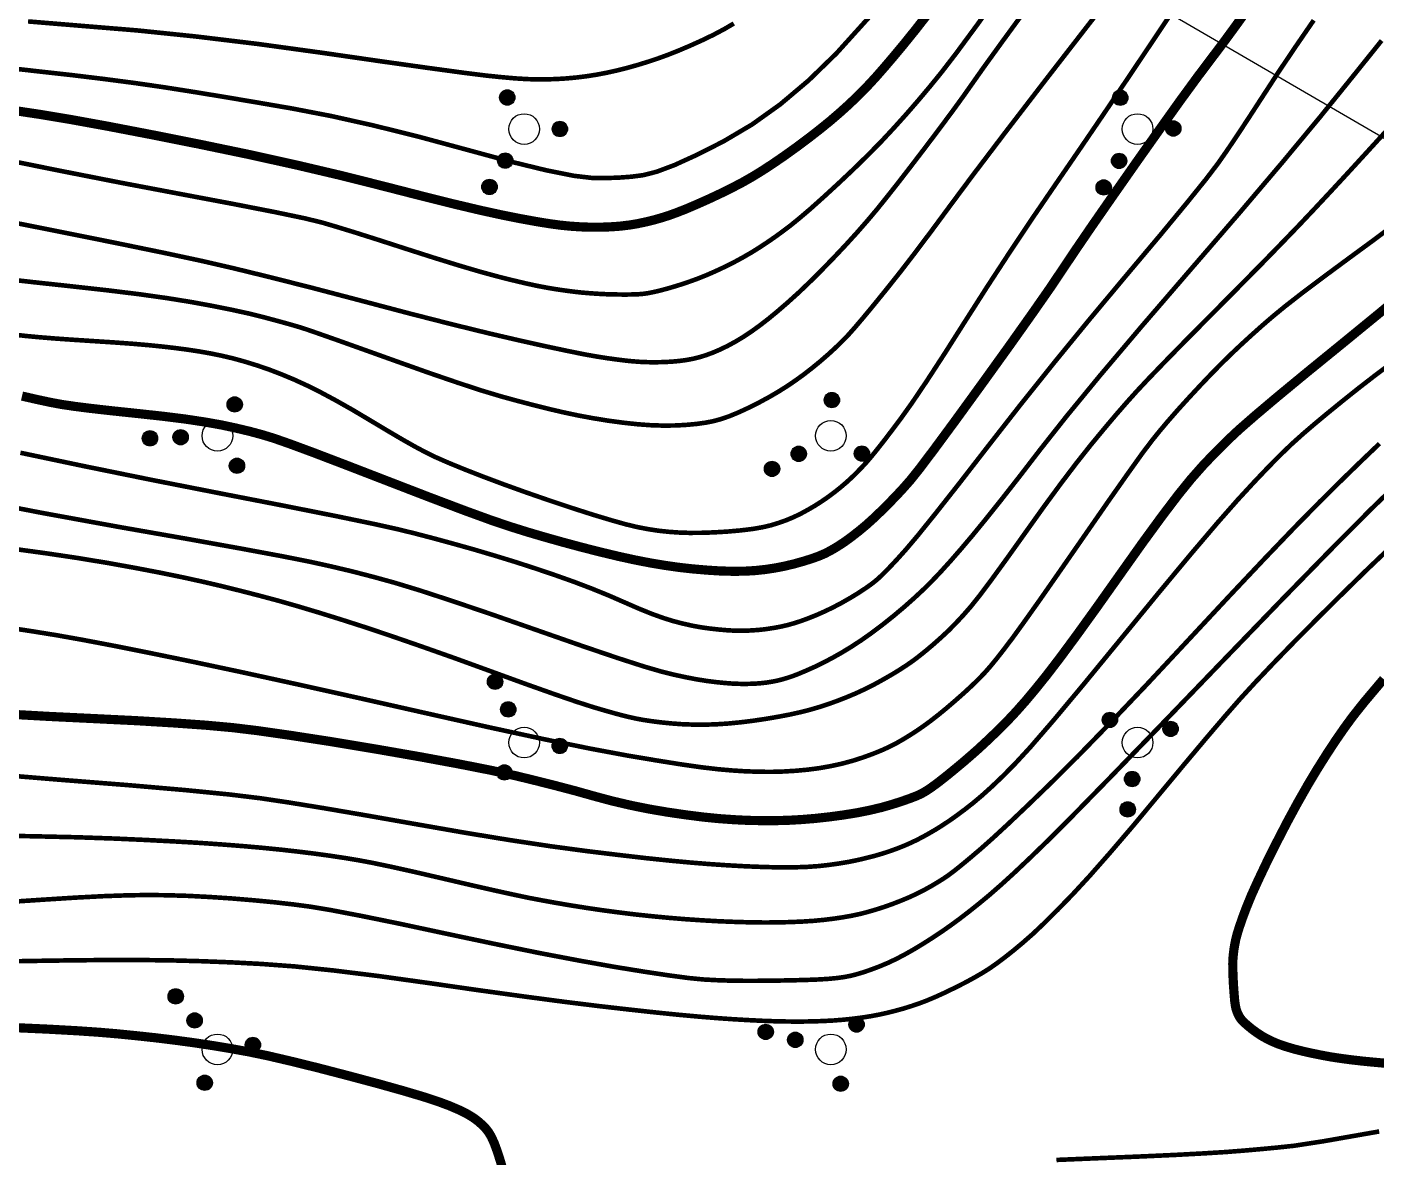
# Model space of a CAD drawing. Extents: x 396500 to 398250, y 1005980 to 1008200.
# Drawn here: x 398189.93 to 398211.92, y 1007972.28 to 1007990.7 of the extents above; entities that cross this region are included whole.
import ezdxf

# ---------------------------------------------------------------- set-up
doc = ezdxf.new("R2010")
doc.units = 0
doc.header["$LTSCALE"] = 0.5
doc.layers.get('0').update_dxf_attribs({"linetype": 'CONTINUOUS'})
doc.layers.add('ASSIST', color=7, linetype='CONTINUOUS', plot=False)
doc.layers.add('DGX', color=2, linetype='CONTINUOUS')
doc.layers.add('ZBTZ', color=3, linetype='CONTINUOUS')
doc.linetypes.add('1161', pattern='A,0,[149,AAA.SHX,S=0.15,R=0,X=0,Y=0],-1.6', length=1.6)

# ---------------------------------------------------------------- blocks, each defined once
blk = doc.blocks.new('*U110')
at = {"linetype": 'Continuous'}
for points in [[(-0.25, 2.2), (-0.238, 2.123), (-0.238, 2.277)], [(-0.238, 2.277), (-0.202, 2.053), (-0.202, 2.347)], [(-0.202, 2.053), (-0.238, 2.277), (-0.238, 2.123)], [(-0.202, 2.347), (-0.147, 1.998), (-0.147, 2.402)], [(-0.147, 1.998), (-0.202, 2.347), (-0.202, 2.053)], [(-0.147, 2.402), (-0.077, 1.962), (-0.077, 2.438)], [(-0.077, 1.962), (-0.147, 2.402), (-0.147, 1.998)], [(-0.077, 2.438), (0, 1.95), (0, 2.45)], [(0, 1.95), (-0.077, 2.438), (-0.077, 1.962)], [(0, 2.45), (0.077, 1.962), (0.077, 2.438)], [(0.077, 1.962), (0, 2.45), (0, 1.95)], [(0.077, 2.438), (0.147, 1.998), (0.147, 2.402)], [(0.147, 1.998), (0.077, 2.438), (0.077, 1.962)], [(0.147, 2.402), (0.202, 2.053), (0.202, 2.347)], [(0.202, 2.053), (0.147, 2.402), (0.147, 1.998)], [(0.202, 2.347), (0.238, 2.123), (0.238, 2.277)], [(0.238, 2.123), (0.202, 2.347), (0.202, 2.053)], [(0.25, 2.2), (0.238, 2.277), (0.238, 2.123)]]:
    blk.add_solid(points, dxfattribs=at)
blk = doc.blocks.new('*U109')
at = {"linetype": 'Continuous'}
for points in [[(-0.238, 1.277), (-0.202, 1.053), (-0.202, 1.347)], [(-0.202, 1.347), (-0.147, 0.998), (-0.147, 1.402)], [(-0.147, 0.998), (-0.202, 1.347), (-0.202, 1.053)], [(-0.147, 1.402), (-0.077, 0.962), (-0.077, 1.438)], [(-0.077, 0.962), (-0.147, 1.402), (-0.147, 0.998)], [(-0.077, 1.438), (0, 0.95), (0, 1.45)], [(0, 0.95), (-0.077, 1.438), (-0.077, 0.962)], [(0, 1.45), (0.077, 0.962), (0.077, 1.438)], [(0.077, 0.962), (0, 1.45), (0, 0.95)], [(0.077, 1.438), (0.147, 0.998), (0.147, 1.402)], [(0.147, 0.998), (0.077, 1.438), (0.077, 0.962)], [(0.147, 1.402), (0.202, 1.053), (0.202, 1.347)], [(0.202, 1.053), (0.147, 1.402), (0.147, 0.998)], [(0.202, 1.347), (0.238, 1.123), (0.238, 1.277)], [(0.238, 1.123), (0.202, 1.347), (0.202, 1.053)], [(-0.25, 1.2), (-0.238, 1.123), (-0.238, 1.277)], [(-0.202, 1.053), (-0.238, 1.277), (-0.238, 1.123)], [(0.25, 1.2), (0.238, 1.277), (0.238, 1.123)]]:
    blk.add_solid(points, dxfattribs=at)
blk = doc.blocks.new('*U108')
at = {"linetype": 'Continuous'}
for points in [[(-1.202, -0.453), (-1.147, -0.802), (-1.147, -0.398)], [(-1.147, -0.398), (-1.077, -0.838), (-1.077, -0.362)], [(-1.077, -0.838), (-1.147, -0.398), (-1.147, -0.802)], [(-1.077, -0.362), (-1, -0.85), (-1, -0.35)], [(-1, -0.85), (-1.077, -0.362), (-1.077, -0.838)], [(-1, -0.35), (-0.923, -0.838), (-0.923, -0.362)], [(-0.923, -0.838), (-1, -0.35), (-1, -0.85)], [(-0.923, -0.362), (-0.853, -0.802), (-0.853, -0.398)], [(-0.853, -0.802), (-0.923, -0.362), (-0.923, -0.838)], [(-0.853, -0.398), (-0.798, -0.747), (-0.798, -0.453)], [(-0.798, -0.747), (-0.853, -0.398), (-0.853, -0.802)], [(-1.25, -0.6), (-1.238, -0.677), (-1.238, -0.523)], [(-1.238, -0.523), (-1.202, -0.747), (-1.202, -0.453)], [(-1.202, -0.747), (-1.238, -0.523), (-1.238, -0.677)], [(-1.147, -0.802), (-1.202, -0.453), (-1.202, -0.747)], [(-0.798, -0.453), (-0.762, -0.677), (-0.762, -0.523)], [(-0.762, -0.677), (-0.798, -0.453), (-0.798, -0.747)], [(-0.75, -0.6), (-0.762, -0.523), (-0.762, -0.677)]]:
    blk.add_solid(points, dxfattribs=at)
blk = doc.blocks.new('*U107')
at = {"linetype": 'Continuous'}
for points in [[(0.798, -0.453), (0.853, -0.802), (0.853, -0.398)], [(0.853, -0.398), (0.923, -0.838), (0.923, -0.362)], [(0.923, -0.838), (0.853, -0.398), (0.853, -0.802)], [(0.923, -0.362), (1, -0.85), (1, -0.35)], [(1, -0.85), (0.923, -0.362), (0.923, -0.838)], [(1, -0.35), (1.077, -0.838), (1.077, -0.362)], [(1.077, -0.838), (1, -0.35), (1, -0.85)], [(1.077, -0.362), (1.147, -0.802), (1.147, -0.398)], [(1.147, -0.802), (1.077, -0.362), (1.077, -0.838)], [(1.147, -0.398), (1.202, -0.747), (1.202, -0.453)], [(1.202, -0.747), (1.147, -0.398), (1.147, -0.802)], [(0.75, -0.6), (0.762, -0.677), (0.762, -0.523)], [(0.762, -0.523), (0.798, -0.747), (0.798, -0.453)], [(0.798, -0.747), (0.762, -0.523), (0.762, -0.677)], [(0.853, -0.802), (0.798, -0.453), (0.798, -0.747)], [(1.202, -0.453), (1.238, -0.677), (1.238, -0.523)], [(1.238, -0.677), (1.202, -0.453), (1.202, -0.747)], [(1.25, -0.6), (1.238, -0.523), (1.238, -0.677)]]:
    blk.add_solid(points, dxfattribs=at)
blk = doc.blocks.new('gc160')
for centre, radius in [((0, 2.2), 0.25), ((0, 1.2), 0.25), ((0, 0), 0.5), ((-1, -0.6), 0.25), ((1, -0.6), 0.25)]:
    blk.add_circle(centre, radius)
at = {"linetype": 'Continuous'}
for name in ['*U110', '*U109', '*U108', '*U107']:
    blk.add_blockref(name, (0, 0), dxfattribs=at)

msp = doc.modelspace()

# ---------------------------------------------------------------- linework, layer by layer
at = {"layer": 'ASSIST', "linetype": '1161', "flags": 128}
for points in [[(398118.342, 1008000), (398131.555, 1007998.274), (398152.97, 1007998.751), (398175.976, 1007998.906), (398196.897, 1007997.71), (398223.32, 1007982.341), (398250, 1007980.181)], [(398118.342, 1008000), (398131.555, 1007998.274), (398152.97, 1007998.751), (398175.976, 1007998.906), (398196.897, 1007997.71), (398223.32, 1007982.341), (398249.963, 1007980.183), (398249.978, 1008000)]]:
    msp.add_lwpolyline(points, dxfattribs=at)
at = {"layer": 'DGX', "linetype": 'Continuous', "const_width": 0.075}
for points in [[(398205.861, 1007991.348), (398205.418, 1007990.733), (398205.077, 1007990.271), (398204.838, 1007989.961), (398204.649, 1007989.729), (398204.458, 1007989.502), (398204.265, 1007989.28), (398204.069, 1007989.062), (398203.866, 1007988.844), (398203.646, 1007988.62), (398203.41, 1007988.389), (398203.158, 1007988.151), (398202.915, 1007987.928), (398202.705, 1007987.74), (398202.527, 1007987.588), (398202.383, 1007987.471), (398202.254, 1007987.373), (398202.126, 1007987.28), (398201.997, 1007987.191), (398201.868, 1007987.106), (398201.739, 1007987.026), (398201.61, 1007986.951), (398201.481, 1007986.881), (398201.352, 1007986.815), (398201.225, 1007986.754), (398201.101, 1007986.698), (398200.98, 1007986.646), (398200.861, 1007986.599), (398200.743, 1007986.556), (398200.623, 1007986.515), (398200.499, 1007986.476), (398200.373, 1007986.439), (398200.253, 1007986.407), (398200.147, 1007986.382), (398200.055, 1007986.364), (398199.976, 1007986.353), (398199.896, 1007986.346), (398199.797, 1007986.343), (398199.678, 1007986.341), (398199.541, 1007986.343), (398199.396, 1007986.346), (398199.255, 1007986.353), (398199.117, 1007986.362), (398198.983, 1007986.373), (398198.849, 1007986.388), (398198.709, 1007986.406), (398198.564, 1007986.427), (398198.415, 1007986.452), (398198.25, 1007986.483), (398198.061, 1007986.524), (398197.846, 1007986.575), (398197.607, 1007986.635), (398197.324, 1007986.712), (398196.981, 1007986.813), (398196.576, 1007986.938), (398196.11, 1007987.087), (398195.652, 1007987.235), (398195.27, 1007987.356), (398194.966, 1007987.449), (398194.739, 1007987.516), (398194.454, 1007987.585), (398193.975, 1007987.685), (398193.304, 1007987.816), (398192.439, 1007987.979), (398191.456, 1007988.165), (398190.428, 1007988.367), (398189.356, 1007988.584)], [(398208.792, 1007991.233), (398208.372, 1007990.606), (398207.928, 1007989.942), (398207.502, 1007989.311), (398207.094, 1007988.712), (398206.705, 1007988.146), (398206.327, 1007987.593), (398205.954, 1007987.034), (398205.585, 1007986.469), (398205.22, 1007985.898), (398204.884, 1007985.369), (398204.598, 1007984.93), (398204.363, 1007984.582), (398204.179, 1007984.324), (398204.031, 1007984.127), (398203.903, 1007983.959), (398203.795, 1007983.822), (398203.708, 1007983.714), (398203.63, 1007983.622), (398203.548, 1007983.533), (398203.464, 1007983.446), (398203.378, 1007983.361), (398203.287, 1007983.278), (398203.192, 1007983.197), (398203.093, 1007983.118), (398202.989, 1007983.041), (398202.882, 1007982.967), (398202.772, 1007982.897), (398202.66, 1007982.832), (398202.546, 1007982.77), (398202.43, 1007982.714), (398202.31, 1007982.664), (398202.186, 1007982.62), (398202.06, 1007982.581), (398201.919, 1007982.548), (398201.753, 1007982.52), (398201.562, 1007982.497), (398201.346, 1007982.478), (398201.125, 1007982.465), (398200.919, 1007982.458), (398200.729, 1007982.457), (398200.553, 1007982.463), (398200.386, 1007982.475), (398200.218, 1007982.493), (398200.051, 1007982.519), (398199.884, 1007982.551), (398199.692, 1007982.597), (398199.447, 1007982.666), (398199.149, 1007982.756), (398198.799, 1007982.868), (398198.428, 1007982.992), (398198.067, 1007983.117), (398197.717, 1007983.243), (398197.377, 1007983.37), (398197.067, 1007983.491), (398196.803, 1007983.599), (398196.587, 1007983.694), (398196.418, 1007983.777), (398196.253, 1007983.865), (398196.048, 1007983.981), (398195.805, 1007984.124), (398195.521, 1007984.294), (398195.23, 1007984.467), (398194.962, 1007984.618), (398194.718, 1007984.749), (398194.497, 1007984.859), (398194.29, 1007984.954), (398194.084, 1007985.04), (398193.881, 1007985.118), (398193.68, 1007985.187), (398193.482, 1007985.248), (398193.29, 1007985.301), (398193.104, 1007985.345), (398192.922, 1007985.382), (398192.74, 1007985.414), (398192.55, 1007985.443), (398192.353, 1007985.469), (398192.148, 1007985.493), (398191.921, 1007985.516), (398191.656, 1007985.539), (398191.353, 1007985.561), (398191.012, 1007985.583), (398190.673, 1007985.605), (398190.376, 1007985.626), (398190.121, 1007985.647), (398189.907, 1007985.667), (398189.701, 1007985.691)], [(398189.128, 1007987.631), (398190.369, 1007987.385), (398191.391, 1007987.18), (398192.194, 1007987.015), (398192.777, 1007986.89), (398193.294, 1007986.771), (398193.9, 1007986.623), (398194.594, 1007986.447), (398195.376, 1007986.242), (398196.156, 1007986.036), (398196.846, 1007985.86), (398197.445, 1007985.713), (398197.952, 1007985.595), (398198.378, 1007985.5), (398198.731, 1007985.425), (398199.012, 1007985.368), (398199.22, 1007985.331), (398199.385, 1007985.305), (398199.538, 1007985.284), (398199.68, 1007985.266), (398199.809, 1007985.253), (398199.934, 1007985.244), (398200.06, 1007985.239), (398200.188, 1007985.238), (398200.318, 1007985.241), (398200.445, 1007985.248), (398200.566, 1007985.259), (398200.679, 1007985.274), (398200.785, 1007985.294), (398200.889, 1007985.319), (398200.999, 1007985.353), (398201.113, 1007985.395), (398201.232, 1007985.446), (398201.354, 1007985.505), (398201.479, 1007985.573), (398201.607, 1007985.65), (398201.737, 1007985.736), (398201.873, 1007985.834), (398202.018, 1007985.946), (398202.172, 1007986.073), (398202.336, 1007986.215), (398202.509, 1007986.371), (398202.691, 1007986.545), (398202.883, 1007986.736), (398203.084, 1007986.943), (398203.283, 1007987.154), (398203.465, 1007987.354), (398203.632, 1007987.545), (398203.784, 1007987.725), (398203.941, 1007987.92), (398204.126, 1007988.154), (398204.338, 1007988.428), (398204.578, 1007988.742), (398204.815, 1007989.056), (398205.021, 1007989.333), (398205.196, 1007989.574), (398205.339, 1007989.777), (398205.526, 1007990.042), (398205.831, 1007990.464), (398206.255, 1007991.044)], [(398189.54, 1007986.599), (398190.046, 1007986.542), (398190.638, 1007986.478), (398191.239, 1007986.411), (398191.769, 1007986.346), (398192.229, 1007986.281), (398192.618, 1007986.218), (398192.956, 1007986.156), (398193.265, 1007986.094), (398193.545, 1007986.033), (398193.794, 1007985.971), (398194.014, 1007985.912), (398194.203, 1007985.86), (398194.362, 1007985.814), (398194.49, 1007985.773), (398194.664, 1007985.713), (398194.96, 1007985.609), (398195.378, 1007985.46), (398195.917, 1007985.267), (398196.476, 1007985.068), (398196.952, 1007984.905), (398197.345, 1007984.776), (398197.655, 1007984.683), (398197.921, 1007984.61), (398198.18, 1007984.542), (398198.431, 1007984.479), (398198.675, 1007984.422), (398198.916, 1007984.371), (398199.159, 1007984.326), (398199.404, 1007984.286), (398199.65, 1007984.253), (398199.89, 1007984.227), (398200.113, 1007984.211), (398200.321, 1007984.205), (398200.513, 1007984.208), (398200.689, 1007984.218), (398200.849, 1007984.233), (398200.993, 1007984.253), (398201.121, 1007984.278), (398201.246, 1007984.312), (398201.385, 1007984.36), (398201.537, 1007984.423), (398201.701, 1007984.499), (398201.868, 1007984.583), (398202.027, 1007984.669), (398202.178, 1007984.757), (398202.32, 1007984.846), (398202.458, 1007984.94), (398202.595, 1007985.039), (398202.73, 1007985.144), (398202.863, 1007985.253), (398202.991, 1007985.364), (398203.108, 1007985.471), (398203.214, 1007985.574), (398203.31, 1007985.672), (398203.417, 1007985.792), (398203.557, 1007985.956), (398203.731, 1007986.166), (398203.938, 1007986.421), (398204.172, 1007986.715), (398204.423, 1007987.041), (398204.692, 1007987.399), (398204.98, 1007987.789), (398205.352, 1007988.289), (398205.875, 1007988.978), (398206.55, 1007989.856), (398207.377, 1007990.922)], [(398189.824, 1007983.763), (398190.86, 1007983.545), (398191.951, 1007983.323), (398193.096, 1007983.098), (398194.156, 1007982.892), (398194.991, 1007982.726), (398195.599, 1007982.6), (398195.982, 1007982.515), (398196.262, 1007982.446), (398196.561, 1007982.368), (398196.88, 1007982.281), (398197.219, 1007982.186), (398197.563, 1007982.084), (398197.899, 1007981.981), (398198.226, 1007981.875), (398198.545, 1007981.767), (398198.852, 1007981.658), (398199.141, 1007981.548), (398199.414, 1007981.437), (398199.669, 1007981.326), (398199.905, 1007981.223), (398200.118, 1007981.137), (398200.307, 1007981.069), (398200.474, 1007981.017), (398200.627, 1007980.978), (398200.778, 1007980.944), (398200.925, 1007980.917), (398201.07, 1007980.897), (398201.207, 1007980.882), (398201.334, 1007980.871), (398201.45, 1007980.864), (398201.555, 1007980.862), (398201.655, 1007980.863), (398201.754, 1007980.868), (398201.853, 1007980.875), (398201.951, 1007980.885), (398202.049, 1007980.899), (398202.146, 1007980.915), (398202.243, 1007980.934), (398202.339, 1007980.957), (398202.439, 1007980.985), (398202.55, 1007981.021), (398202.672, 1007981.066), (398202.804, 1007981.119), (398202.942, 1007981.18), (398203.08, 1007981.247), (398203.22, 1007981.321), (398203.36, 1007981.401), (398203.492, 1007981.482), (398203.608, 1007981.559), (398203.708, 1007981.63), (398203.791, 1007981.697), (398203.875, 1007981.775), (398203.981, 1007981.882), (398204.108, 1007982.017), (398204.255, 1007982.18), (398204.457, 1007982.419), (398204.748, 1007982.78), (398205.128, 1007983.262), (398205.597, 1007983.867), (398206.123, 1007984.54), (398206.674, 1007985.229), (398207.251, 1007985.934), (398207.853, 1007986.654), (398208.408, 1007987.313), (398208.841, 1007987.837), (398209.154, 1007988.225), (398209.346, 1007988.477), (398209.491, 1007988.684), (398209.663, 1007988.939), (398209.861, 1007989.24), (398210.087, 1007989.588), (398210.337, 1007989.972), (398210.611, 1007990.38), (398210.908, 1007990.812)], [(398201.454, 1007990.759), (398201.295, 1007990.666), (398201.121, 1007990.574), (398200.932, 1007990.483), (398200.741, 1007990.397), (398200.558, 1007990.319), (398200.384, 1007990.25), (398200.219, 1007990.19), (398200.057, 1007990.136), (398199.892, 1007990.085), (398199.725, 1007990.038), (398199.555, 1007989.995), (398199.385, 1007989.957), (398199.217, 1007989.925), (398199.051, 1007989.899), (398198.888, 1007989.879), (398198.725, 1007989.864), (398198.565, 1007989.854), (398198.407, 1007989.849), (398198.251, 1007989.848), (398198.082, 1007989.853), (398197.886, 1007989.865), (398197.662, 1007989.885), (398197.41, 1007989.911), (398197.044, 1007989.957), (398196.477, 1007990.034), (398195.709, 1007990.142), (398194.74, 1007990.282), (398193.692, 1007990.426), (398192.689, 1007990.547), (398191.731, 1007990.646), (398190.818, 1007990.721), (398189.949, 1007990.793)], [(398188.7, 1007983.069), (398190.164, 1007982.785), (398191.446, 1007982.551), (398192.532, 1007982.361), (398193.41, 1007982.203), (398194.078, 1007982.079), (398194.538, 1007981.988), (398194.892, 1007981.91), (398195.242, 1007981.827), (398195.589, 1007981.737), (398195.933, 1007981.642), (398196.334, 1007981.52), (398196.852, 1007981.351), (398197.487, 1007981.136), (398198.24, 1007980.873), (398198.976, 1007980.616), (398199.562, 1007980.417), (398199.997, 1007980.277), (398200.283, 1007980.194), (398200.487, 1007980.144), (398200.677, 1007980.103), (398200.854, 1007980.069), (398201.019, 1007980.043), (398201.171, 1007980.024), (398201.313, 1007980.01), (398201.444, 1007980), (398201.566, 1007979.996), (398201.679, 1007979.996), (398201.785, 1007979.999), (398201.885, 1007980.006), (398201.978, 1007980.016), (398202.067, 1007980.03), (398202.154, 1007980.047), (398202.239, 1007980.068), (398202.322, 1007980.092), (398202.412, 1007980.122), (398202.516, 1007980.162), (398202.634, 1007980.212), (398202.767, 1007980.271), (398202.909, 1007980.34), (398203.058, 1007980.418), (398203.212, 1007980.505), (398203.372, 1007980.602), (398203.536, 1007980.71), (398203.706, 1007980.83), (398203.881, 1007980.962), (398204.06, 1007981.105), (398204.236, 1007981.253), (398204.398, 1007981.397), (398204.548, 1007981.537), (398204.685, 1007981.673), (398204.824, 1007981.819), (398204.98, 1007981.991), (398205.152, 1007982.188), (398205.341, 1007982.411), (398205.558, 1007982.676), (398205.817, 1007983), (398206.117, 1007983.383), (398206.458, 1007983.826), (398206.881, 1007984.361), (398207.425, 1007985.023), (398208.092, 1007985.811), (398208.88, 1007986.725), (398209.684, 1007987.656), (398210.395, 1007988.494), (398211.014, 1007989.239), (398211.541, 1007989.891), (398212.015, 1007990.481)], [(398212.078, 1007988.994), (398211.776, 1007988.663), (398211.47, 1007988.329), (398211.183, 1007988.019), (398210.915, 1007987.732), (398210.666, 1007987.469), (398210.398, 1007987.191), (398210.075, 1007986.859), (398209.695, 1007986.474), (398209.26, 1007986.035), (398208.835, 1007985.607), (398208.487, 1007985.252), (398208.215, 1007984.97), (398208.019, 1007984.761), (398207.854, 1007984.577), (398207.674, 1007984.37), (398207.48, 1007984.14), (398207.271, 1007983.887), (398207.042, 1007983.598), (398206.786, 1007983.261), (398206.504, 1007982.877), (398206.195, 1007982.444), (398205.898, 1007982.028), (398205.653, 1007981.691), (398205.459, 1007981.433), (398205.317, 1007981.255), (398205.198, 1007981.119), (398205.077, 1007980.989), (398204.954, 1007980.864), (398204.827, 1007980.746), (398204.703, 1007980.636), (398204.587, 1007980.538), (398204.479, 1007980.451), (398204.379, 1007980.375), (398204.277, 1007980.304), (398204.161, 1007980.228), (398204.032, 1007980.149), (398203.889, 1007980.067), (398203.74, 1007979.985), (398203.591, 1007979.91), (398203.442, 1007979.841), (398203.294, 1007979.779), (398203.146, 1007979.721), (398202.999, 1007979.668), (398202.852, 1007979.62), (398202.706, 1007979.577), (398202.55, 1007979.537), (398202.376, 1007979.498), (398202.183, 1007979.461), (398201.972, 1007979.425), (398201.755, 1007979.393), (398201.549, 1007979.368), (398201.351, 1007979.349), (398201.164, 1007979.337), (398200.981, 1007979.331), (398200.8, 1007979.332), (398200.62, 1007979.338), (398200.442, 1007979.351), (398200.271, 1007979.368), (398200.113, 1007979.388), (398199.968, 1007979.41), (398199.838, 1007979.435), (398199.702, 1007979.466), (398199.544, 1007979.507), (398199.363, 1007979.558), (398199.159, 1007979.618), (398198.894, 1007979.703), (398198.53, 1007979.828), (398198.065, 1007979.993), (398197.501, 1007980.198), (398196.913, 1007980.412), (398196.375, 1007980.602), (398195.889, 1007980.77), (398195.455, 1007980.916), (398195.059, 1007981.043), (398194.69, 1007981.158), (398194.349, 1007981.26), (398194.034, 1007981.35), (398193.731, 1007981.431), (398193.425, 1007981.51), (398193.115, 1007981.587), (398192.802, 1007981.66), (398192.47, 1007981.733), (398192.103, 1007981.808), (398191.701, 1007981.885), (398191.263, 1007981.964), (398190.781, 1007982.044), (398190.246, 1007982.124), (398189.657, 1007982.204)], [(398189.481, 1007980.934), (398189.993, 1007980.857), (398190.415, 1007980.789), (398190.836, 1007980.714), (398191.347, 1007980.617), (398191.948, 1007980.497), (398192.64, 1007980.355), (398193.427, 1007980.188), (398194.315, 1007979.994), (398195.304, 1007979.774), (398196.394, 1007979.528), (398197.456, 1007979.29), (398198.362, 1007979.094), (398199.113, 1007978.941), (398199.707, 1007978.83), (398200.188, 1007978.749), (398200.596, 1007978.684), (398200.933, 1007978.636), (398201.198, 1007978.605), (398201.425, 1007978.585), (398201.645, 1007978.571), (398201.859, 1007978.564), (398202.067, 1007978.562), (398202.269, 1007978.568), (398202.468, 1007978.58), (398202.661, 1007978.598), (398202.851, 1007978.623), (398203.035, 1007978.656), (398203.215, 1007978.695), (398203.389, 1007978.742), (398203.558, 1007978.796), (398203.717, 1007978.854), (398203.861, 1007978.912), (398203.991, 1007978.971), (398204.106, 1007979.03), (398204.214, 1007979.092), (398204.322, 1007979.158), (398204.431, 1007979.228), (398204.541, 1007979.304), (398204.656, 1007979.388), (398204.782, 1007979.486), (398204.919, 1007979.598), (398205.067, 1007979.725), (398205.211, 1007979.852), (398205.338, 1007979.97), (398205.449, 1007980.078), (398205.542, 1007980.175), (398205.635, 1007980.28), (398205.744, 1007980.413), (398205.868, 1007980.572), (398206.009, 1007980.759), (398206.192, 1007981.012), (398206.447, 1007981.371), (398206.772, 1007981.837), (398207.169, 1007982.409), (398207.561, 1007982.974), (398207.874, 1007983.419), (398208.108, 1007983.746), (398208.263, 1007983.952), (398208.387, 1007984.106), (398208.529, 1007984.275), (398208.69, 1007984.459), (398208.87, 1007984.657), (398209.055, 1007984.856), (398209.232, 1007985.042), (398209.401, 1007985.214), (398209.563, 1007985.373), (398209.724, 1007985.525), (398209.89, 1007985.677), (398210.061, 1007985.83), (398210.237, 1007985.982), (398210.448, 1007986.155), (398210.723, 1007986.369), (398211.062, 1007986.624), (398211.464, 1007986.921), (398211.858, 1007987.21), (398212.17, 1007987.444)], [(398189.2, 1007978.538), (398190.461, 1007978.434), (398191.588, 1007978.345), (398192.51, 1007978.265), (398193.226, 1007978.194), (398193.737, 1007978.132), (398194.2, 1007978.063), (398194.773, 1007977.97), (398195.457, 1007977.853), (398196.252, 1007977.713), (398197.065, 1007977.571), (398197.803, 1007977.45), (398198.466, 1007977.35), (398199.054, 1007977.271), (398199.573, 1007977.208), (398200.031, 1007977.155), (398200.426, 1007977.114), (398200.759, 1007977.083), (398201.059, 1007977.059), (398201.353, 1007977.039), (398201.642, 1007977.023), (398201.926, 1007977.012), (398202.193, 1007977.005), (398202.434, 1007977.006), (398202.647, 1007977.013), (398202.833, 1007977.026), (398203.002, 1007977.045), (398203.166, 1007977.068), (398203.323, 1007977.094), (398203.474, 1007977.125), (398203.618, 1007977.159), (398203.754, 1007977.194), (398203.884, 1007977.232), (398204.005, 1007977.272), (398204.121, 1007977.314), (398204.232, 1007977.358), (398204.339, 1007977.405), (398204.442, 1007977.454), (398204.543, 1007977.507), (398204.647, 1007977.565), (398204.753, 1007977.627), (398204.861, 1007977.695), (398204.974, 1007977.77), (398205.094, 1007977.855), (398205.22, 1007977.949), (398205.354, 1007978.054), (398205.498, 1007978.175), (398205.659, 1007978.32), (398205.835, 1007978.488), (398206.026, 1007978.68), (398206.285, 1007978.961), (398206.662, 1007979.397), (398207.157, 1007979.989), (398207.77, 1007980.736), (398208.393, 1007981.496), (398208.918, 1007982.127), (398209.344, 1007982.627), (398209.671, 1007982.998), (398209.935, 1007983.284), (398210.17, 1007983.531), (398210.376, 1007983.739), (398210.552, 1007983.908), (398210.727, 1007984.065), (398210.926, 1007984.236), (398211.149, 1007984.421), (398211.396, 1007984.622), (398211.646, 1007984.821), (398211.88, 1007985.002), (398212.096, 1007985.165)], [(398189.118, 1007977.526), (398190.003, 1007977.513), (398190.75, 1007977.496), (398191.357, 1007977.475), (398191.871, 1007977.452), (398192.335, 1007977.428), (398192.751, 1007977.404), (398193.118, 1007977.378), (398193.452, 1007977.352), (398193.77, 1007977.324), (398194.07, 1007977.294), (398194.354, 1007977.262), (398194.621, 1007977.229), (398194.87, 1007977.195), (398195.102, 1007977.16), (398195.317, 1007977.125), (398195.558, 1007977.08), (398195.87, 1007977.015), (398196.252, 1007976.93), (398196.705, 1007976.825), (398197.158, 1007976.719), (398197.545, 1007976.631), (398197.864, 1007976.561), (398198.115, 1007976.508), (398198.337, 1007976.466), (398198.569, 1007976.424), (398198.812, 1007976.383), (398199.064, 1007976.343), (398199.323, 1007976.305), (398199.588, 1007976.27), (398199.857, 1007976.237), (398200.131, 1007976.208), (398200.405, 1007976.182), (398200.676, 1007976.16), (398200.944, 1007976.142), (398201.209, 1007976.127), (398201.467, 1007976.117), (398201.712, 1007976.11), (398201.946, 1007976.107), (398202.168, 1007976.108), (398202.377, 1007976.114), (398202.573, 1007976.122), (398202.755, 1007976.134), (398202.923, 1007976.15), (398203.08, 1007976.169), (398203.227, 1007976.191), (398203.365, 1007976.215), (398203.493, 1007976.242), (398203.62, 1007976.274), (398203.753, 1007976.312), (398203.892, 1007976.356), (398204.037, 1007976.407), (398204.181, 1007976.463), (398204.318, 1007976.52), (398204.446, 1007976.58), (398204.567, 1007976.642), (398204.679, 1007976.704), (398204.781, 1007976.765), (398204.874, 1007976.823), (398204.957, 1007976.88), (398205.047, 1007976.948), (398205.162, 1007977.04), (398205.302, 1007977.156), (398205.468, 1007977.297), (398205.673, 1007977.479), (398205.933, 1007977.719), (398206.248, 1007978.018), (398206.618, 1007978.375), (398207.056, 1007978.81), (398207.574, 1007979.342), (398208.172, 1007979.97), (398208.849, 1007980.695), (398209.522, 1007981.417), (398210.106, 1007982.036), (398210.602, 1007982.553), (398211.009, 1007982.966), (398211.359, 1007983.313), (398211.683, 1007983.628), (398211.98, 1007983.912)], [(398189.666, 1007976.444), (398190.196, 1007976.479), (398190.717, 1007976.512), (398191.176, 1007976.536), (398191.575, 1007976.55), (398191.912, 1007976.555), (398192.227, 1007976.551), (398192.558, 1007976.541), (398192.905, 1007976.523), (398193.269, 1007976.499), (398193.628, 1007976.469), (398193.961, 1007976.437), (398194.27, 1007976.402), (398194.555, 1007976.364), (398194.896, 1007976.307), (398195.378, 1007976.215), (398196.001, 1007976.088), (398196.764, 1007975.925), (398197.56, 1007975.757), (398198.282, 1007975.61), (398198.929, 1007975.487), (398199.501, 1007975.385), (398199.994, 1007975.305), (398200.402, 1007975.244), (398200.725, 1007975.201), (398200.964, 1007975.178), (398201.173, 1007975.167), (398201.405, 1007975.159), (398201.662, 1007975.156), (398201.942, 1007975.157), (398202.218, 1007975.161), (398202.462, 1007975.166), (398202.673, 1007975.172), (398202.851, 1007975.179), (398203.004, 1007975.189), (398203.14, 1007975.202), (398203.26, 1007975.219), (398203.363, 1007975.239), (398203.463, 1007975.265), (398203.573, 1007975.298), (398203.694, 1007975.34), (398203.824, 1007975.389), (398203.963, 1007975.447), (398204.105, 1007975.514), (398204.251, 1007975.591), (398204.401, 1007975.676), (398204.552, 1007975.768), (398204.7, 1007975.862), (398204.846, 1007975.959), (398204.988, 1007976.059), (398205.134, 1007976.166), (398205.287, 1007976.284), (398205.448, 1007976.412), (398205.616, 1007976.551), (398205.804, 1007976.715), (398206.025, 1007976.916), (398206.278, 1007977.155), (398206.564, 1007977.432), (398206.966, 1007977.834), (398207.568, 1007978.449), (398208.371, 1007979.277), (398209.373, 1007980.317), (398210.384, 1007981.363), (398211.208, 1007982.206), (398211.846, 1007982.847), (398212.298, 1007983.285)], [(398189.124, 1007975.462), (398189.935, 1007975.479), (398190.653, 1007975.49), (398191.278, 1007975.496), (398191.808, 1007975.495), (398192.293, 1007975.489), (398192.78, 1007975.476), (398193.268, 1007975.457), (398193.757, 1007975.431), (398194.295, 1007975.391), (398194.928, 1007975.325), (398195.657, 1007975.235), (398196.482, 1007975.12), (398197.311, 1007975.001), (398198.05, 1007974.899), (398198.7, 1007974.813), (398199.26, 1007974.744), (398199.748, 1007974.688), (398200.178, 1007974.641), (398200.552, 1007974.603), (398200.87, 1007974.574), (398201.151, 1007974.551), (398201.418, 1007974.532), (398201.671, 1007974.517), (398201.909, 1007974.505), (398202.133, 1007974.497), (398202.346, 1007974.493), (398202.547, 1007974.492), (398202.736, 1007974.495), (398202.915, 1007974.501), (398203.085, 1007974.51), (398203.247, 1007974.523), (398203.4, 1007974.539), (398203.546, 1007974.558), (398203.688, 1007974.58), (398203.825, 1007974.606), (398203.957, 1007974.635), (398204.087, 1007974.668), (398204.215, 1007974.703), (398204.341, 1007974.742), (398204.466, 1007974.784), (398204.596, 1007974.833), (398204.739, 1007974.893), (398204.895, 1007974.964), (398205.064, 1007975.046), (398205.23, 1007975.13), (398205.379, 1007975.211), (398205.512, 1007975.288), (398205.627, 1007975.361), (398205.74, 1007975.44), (398205.866, 1007975.534), (398206.006, 1007975.645), (398206.158, 1007975.771), (398206.329, 1007975.921), (398206.522, 1007976.104), (398206.739, 1007976.32), (398206.98, 1007976.568), (398207.256, 1007976.867), (398207.581, 1007977.236), (398207.956, 1007977.674), (398208.379, 1007978.182), (398208.799, 1007978.687), (398209.161, 1007979.118), (398209.466, 1007979.475), (398209.714, 1007979.758), (398209.96, 1007980.026), (398210.258, 1007980.34), (398210.608, 1007980.7), (398211.012, 1007981.106), (398211.418, 1007981.508), (398211.776, 1007981.858), (398212.086, 1007982.154)], [(398211.975, 1007972.701), (398211.063, 1007972.541), (398210.588, 1007972.468), (398210.325, 1007972.44), (398210.052, 1007972.414), (398209.768, 1007972.389), (398209.474, 1007972.366), (398209.119, 1007972.344), (398208.653, 1007972.319), (398208.077, 1007972.293), (398207.389, 1007972.265), (398206.714, 1007972.237)]]:
    msp.add_lwpolyline(points, dxfattribs=at)
at = {"layer": 'DGX', "color": 3, "linetype": 'Continuous', "lineweight": -2, "const_width": 0.15}
for points in [[(398204.633, 1007990.935), (398204.41, 1007990.65), (398204.23, 1007990.427), (398204.062, 1007990.225), (398203.907, 1007990.043), (398203.764, 1007989.88), (398203.625, 1007989.73), (398203.482, 1007989.585), (398203.335, 1007989.444), (398203.183, 1007989.307), (398203.024, 1007989.17), (398202.851, 1007989.03), (398202.666, 1007988.886), (398202.467, 1007988.738), (398202.269, 1007988.596), (398202.085, 1007988.47), (398201.915, 1007988.359), (398201.759, 1007988.263), (398201.603, 1007988.174), (398201.431, 1007988.084), (398201.243, 1007987.991), (398201.041, 1007987.896), (398200.842, 1007987.808), (398200.667, 1007987.733), (398200.515, 1007987.674), (398200.388, 1007987.628), (398200.27, 1007987.591), (398200.147, 1007987.556), (398200.019, 1007987.525), (398199.887, 1007987.497), (398199.748, 1007987.474), (398199.601, 1007987.456), (398199.446, 1007987.445), (398199.282, 1007987.439), (398199.116, 1007987.439), (398198.95, 1007987.445), (398198.784, 1007987.456), (398198.619, 1007987.473), (398198.437, 1007987.498), (398198.219, 1007987.534), (398197.965, 1007987.58), (398197.675, 1007987.638), (398197.323, 1007987.715), (398196.883, 1007987.819), (398196.355, 1007987.951), (398195.738, 1007988.109), (398195.055, 1007988.281), (398194.327, 1007988.452), (398193.555, 1007988.623), (398192.738, 1007988.793), (398191.948, 1007988.95), (398191.256, 1007989.083), (398190.663, 1007989.191), (398190.168, 1007989.274), (398189.663, 1007989.35)], [(398189.85, 1007984.687), (398190.104, 1007984.629), (398190.324, 1007984.582), (398190.511, 1007984.548), (398190.715, 1007984.518), (398190.986, 1007984.484), (398191.325, 1007984.446), (398191.731, 1007984.403), (398192.146, 1007984.358), (398192.513, 1007984.312), (398192.831, 1007984.264), (398193.101, 1007984.216), (398193.339, 1007984.165), (398193.562, 1007984.112), (398193.77, 1007984.056), (398193.962, 1007983.997), (398194.217, 1007983.908), (398194.611, 1007983.762), (398195.145, 1007983.558), (398195.818, 1007983.298), (398196.5, 1007983.035), (398197.061, 1007982.823), (398197.5, 1007982.663), (398197.818, 1007982.556), (398198.083, 1007982.473), (398198.365, 1007982.39), (398198.664, 1007982.306), (398198.98, 1007982.221), (398199.292, 1007982.142), (398199.581, 1007982.073), (398199.846, 1007982.015), (398200.089, 1007981.968), (398200.32, 1007981.929), (398200.551, 1007981.896), (398200.783, 1007981.87), (398201.016, 1007981.85), (398201.24, 1007981.836), (398201.446, 1007981.831), (398201.634, 1007981.833), (398201.804, 1007981.843), (398201.965, 1007981.86), (398202.124, 1007981.884), (398202.284, 1007981.915), (398202.442, 1007981.953), (398202.591, 1007981.995), (398202.725, 1007982.037), (398202.842, 1007982.079), (398202.942, 1007982.122), (398203.038, 1007982.172), (398203.141, 1007982.233), (398203.252, 1007982.305), (398203.369, 1007982.39), (398203.491, 1007982.485), (398203.615, 1007982.588), (398203.74, 1007982.701), (398203.867, 1007982.823), (398203.992, 1007982.948), (398204.111, 1007983.071), (398204.223, 1007983.192), (398204.328, 1007983.311), (398204.478, 1007983.498), (398204.724, 1007983.824), (398205.066, 1007984.288), (398205.504, 1007984.891), (398205.951, 1007985.512), (398206.319, 1007986.031), (398206.61, 1007986.448), (398206.822, 1007986.764), (398207.027, 1007987.07), (398207.294, 1007987.461), (398207.624, 1007987.936), (398208.016, 1007988.496), (398208.41, 1007989.053), (398208.744, 1007989.52), (398209.019, 1007989.896), (398209.234, 1007990.181), (398209.426, 1007990.435), (398209.633, 1007990.717), (398209.854, 1007991.025)], [(398189.643, 1007979.502), (398190.284, 1007979.466), (398191.006, 1007979.431), (398191.72, 1007979.396), (398192.336, 1007979.359), (398192.854, 1007979.322), (398193.274, 1007979.284), (398193.697, 1007979.233), (398194.227, 1007979.157), (398194.862, 1007979.059), (398195.604, 1007978.936), (398196.343, 1007978.807), (398196.971, 1007978.691), (398197.489, 1007978.589), (398197.895, 1007978.499), (398198.237, 1007978.416), (398198.564, 1007978.333), (398198.876, 1007978.251), (398199.171, 1007978.168), (398199.462, 1007978.09), (398199.759, 1007978.02), (398200.063, 1007977.958), (398200.373, 1007977.905), (398200.676, 1007977.861), (398200.959, 1007977.825), (398201.222, 1007977.799), (398201.464, 1007977.782), (398201.693, 1007977.771), (398201.917, 1007977.767), (398202.136, 1007977.767), (398202.349, 1007977.773), (398202.563, 1007977.785), (398202.783, 1007977.803), (398203.009, 1007977.828), (398203.241, 1007977.859), (398203.467, 1007977.896), (398203.677, 1007977.938), (398203.87, 1007977.984), (398204.046, 1007978.035), (398204.201, 1007978.085), (398204.331, 1007978.131), (398204.435, 1007978.171), (398204.513, 1007978.207), (398204.588, 1007978.25), (398204.681, 1007978.312), (398204.793, 1007978.395), (398204.924, 1007978.498), (398205.061, 1007978.61), (398205.192, 1007978.719), (398205.317, 1007978.827), (398205.436, 1007978.932), (398205.553, 1007979.04), (398205.674, 1007979.155), (398205.799, 1007979.276), (398205.926, 1007979.405), (398206.062, 1007979.55), (398206.213, 1007979.721), (398206.378, 1007979.918), (398206.557, 1007980.141), (398206.771, 1007980.42), (398207.04, 1007980.784), (398207.364, 1007981.233), (398207.743, 1007981.768), (398208.12, 1007982.299), (398208.441, 1007982.738), (398208.705, 1007983.085), (398208.913, 1007983.341), (398209.095, 1007983.547), (398209.286, 1007983.749), (398209.483, 1007983.946), (398209.688, 1007984.138), (398209.95, 1007984.367), (398210.316, 1007984.676), (398210.786, 1007985.064), (398211.361, 1007985.532), (398211.989, 1007986.046), (398212.619, 1007986.571)], [(398212.079, 1007973.813), (398211.886, 1007973.83), (398211.702, 1007973.848), (398211.527, 1007973.868), (398211.361, 1007973.89), (398211.199, 1007973.914), (398211.04, 1007973.943), (398210.882, 1007973.975), (398210.725, 1007974.01), (398210.577, 1007974.048), (398210.446, 1007974.087), (398210.33, 1007974.127), (398210.231, 1007974.169), (398210.142, 1007974.212), (398210.056, 1007974.261), (398209.974, 1007974.315), (398209.896, 1007974.373), (398209.826, 1007974.43), (398209.771, 1007974.48), (398209.73, 1007974.523), (398209.703, 1007974.559), (398209.684, 1007974.592), (398209.668, 1007974.627), (398209.653, 1007974.664), (398209.641, 1007974.702), (398209.63, 1007974.755), (398209.619, 1007974.836), (398209.61, 1007974.943), (398209.6, 1007975.079), (398209.593, 1007975.218), (398209.589, 1007975.338), (398209.588, 1007975.438), (398209.591, 1007975.519), (398209.598, 1007975.591), (398209.607, 1007975.666), (398209.62, 1007975.743), (398209.635, 1007975.823), (398209.659, 1007975.916), (398209.696, 1007976.035), (398209.746, 1007976.179), (398209.809, 1007976.348), (398209.892, 1007976.551), (398210.002, 1007976.794), (398210.137, 1007977.078), (398210.299, 1007977.403), (398210.472, 1007977.738), (398210.641, 1007978.05), (398210.806, 1007978.34), (398210.966, 1007978.607), (398211.121, 1007978.853), (398211.269, 1007979.078), (398211.41, 1007979.281), (398211.544, 1007979.464), (398211.734, 1007979.703), (398212.047, 1007980.074)], [(398189.763, 1007974.392), (398190.306, 1007974.367), (398190.753, 1007974.342), (398191.104, 1007974.318), (398191.41, 1007974.292), (398191.72, 1007974.261), (398192.034, 1007974.227), (398192.352, 1007974.188), (398192.668, 1007974.145), (398192.972, 1007974.099), (398193.264, 1007974.05), (398193.546, 1007973.999), (398193.855, 1007973.935), (398194.228, 1007973.848), (398194.667, 1007973.74), (398195.171, 1007973.609), (398195.665, 1007973.477), (398196.074, 1007973.362), (398196.397, 1007973.266), (398196.635, 1007973.188), (398196.818, 1007973.12), (398196.972, 1007973.054), (398197.1, 1007972.991), (398197.2, 1007972.931), (398197.281, 1007972.871), (398197.351, 1007972.81), (398197.411, 1007972.748), (398197.459, 1007972.686), (398197.504, 1007972.609), (398197.551, 1007972.504), (398197.6, 1007972.371), (398197.651, 1007972.211), (398197.7, 1007972.038)]]:
    msp.add_lwpolyline(points, dxfattribs=at)
at = {"layer": 'DGX', "linetype": 'Continuous', "const_width": 0.075, "flags": 128}
msp.add_lwpolyline([(398203.67, 1007990.873), (398203.128, 1007990.273), (398202.672, 1007989.83), (398202.213, 1007989.443), (398201.751, 1007989.113), (398201.286, 1007988.838), (398200.854, 1007988.619), (398200.492, 1007988.454), (398200.2, 1007988.344), (398199.976, 1007988.287), (398199.783, 1007988.262), (398199.58, 1007988.247), (398199.367, 1007988.24), (398199.144, 1007988.242), (398198.844, 1007988.277), (398198.4, 1007988.366), (398197.812, 1007988.509), (398197.079, 1007988.708), (398196.299, 1007988.919), (398195.568, 1007989.1), (398194.886, 1007989.252), (398194.252, 1007989.374), (398193.665, 1007989.475), (398193.12, 1007989.567), (398192.618, 1007989.649), (398192.159, 1007989.721), (398191.696, 1007989.788), (398191.184, 1007989.855), (398190.622, 1007989.923), (398190.01, 1007989.991), (398189.382, 1007990.062)], dxfattribs=at)
at = {"layer": 'ZBTZ', "linetype": '1161', "flags": 128}
msp.add_lwpolyline([(398118.342, 1008000), (398131.555, 1007998.274), (398152.97, 1007998.751), (398175.976, 1007998.906), (398196.897, 1007997.71), (398223.32, 1007982.341), (398250, 1007980.181)], dxfattribs=at)

# ---------------------------------------------------------------- block references
at = {"layer": 'ZBTZ', "linetype": 'Continuous', "yscale": 0.5}
for p, xscale, rotation in [((398198.036, 1007989.039), 0.500000000010309, 149.110995813319), ((398208.036, 1007989.039), 0.5000000000246401, 149.8965422494923), ((398203.036, 1007984.039), 0.5000000000195828, 119.3096713126045), ((398193.036, 1007984.039), 0.4999999999483195, 92.12866603690387), ((398198.036, 1007979.039), 0.4999999999876614, 25.54948576695123), ((398208.036, 1007979.039), 0.5000000000161487, 171.5842158246241), ((398193.036, 1007974.039), 0.5000000000223764, 38.22809533814783), ((398203.036, 1007974.039), 0.5000000000455277, 74.97848445054264)]:
    msp.add_blockref('gc160', p, dxfattribs=dict(at, xscale=xscale, rotation=rotation))

doc.saveas('drawing.dxf')
